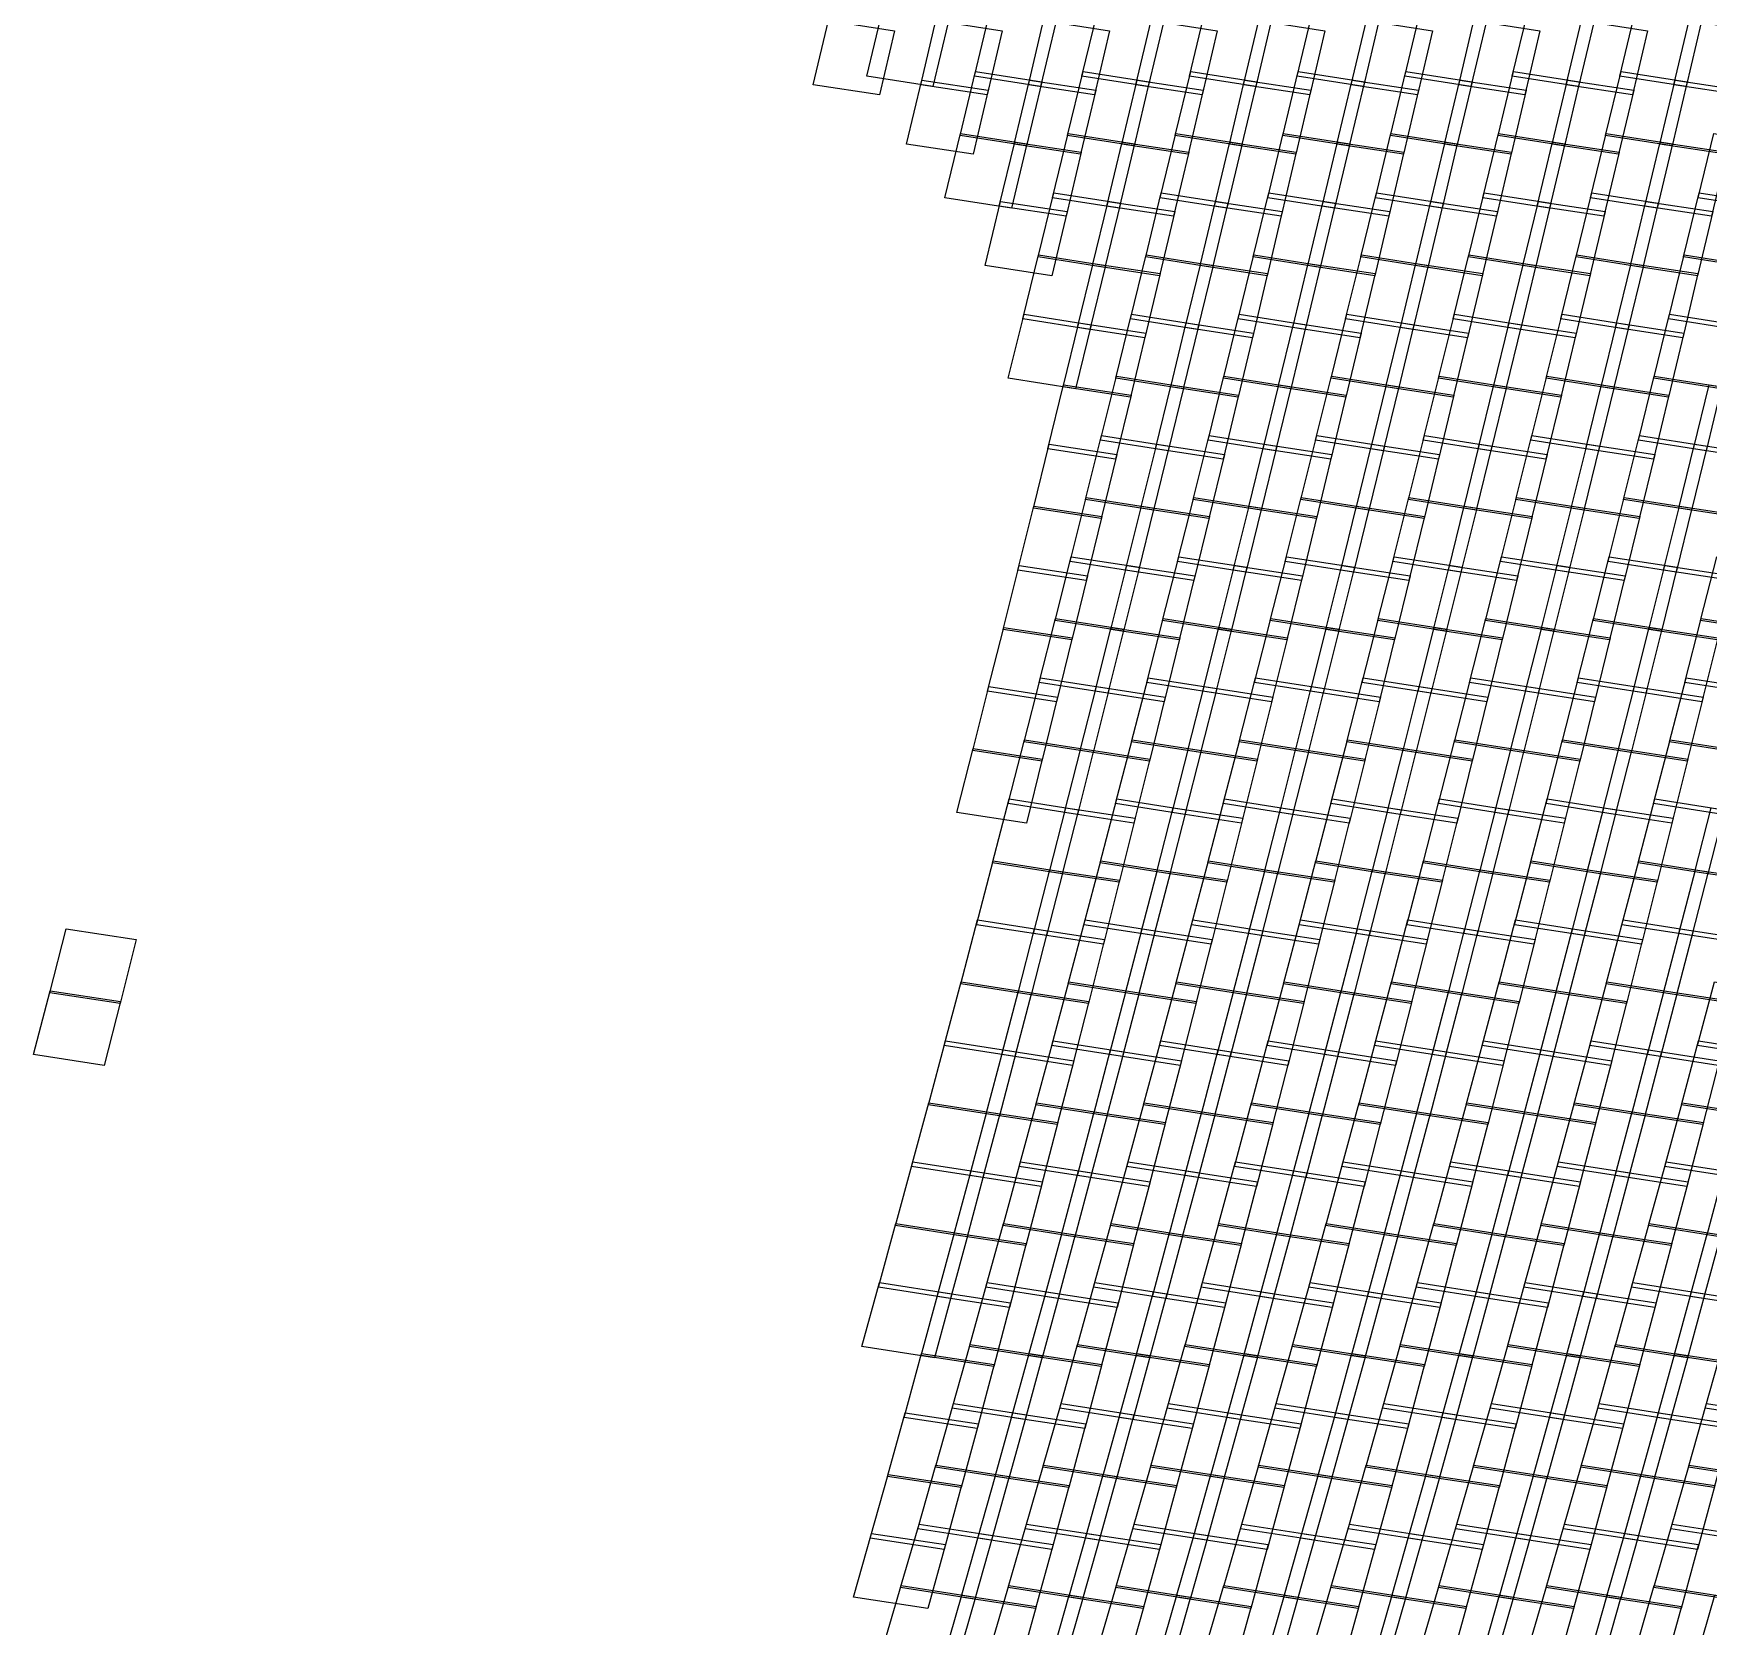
# Model space of a CAD drawing. Header units: metres. Extents: x -83.3 to -29.5, y -56.4 to 14.4.
# Drawn here: x -80.41 to -63.98, y -32.45 to -16.82 of the extents above; entities that cross this region are included whole.
import ezdxf

# ---------------------------------------------------------------- set-up
doc = ezdxf.new("R2010")
doc.units = ezdxf.units.M

msp = doc.modelspace()

# ---------------------------------------------------------------- linework, layer by layer
at = {"layer": 'Layer__irs_1c_south_america_shp'}
for points in [[(-72.61362, -16.68918), (-71.96545, -16.78806), (-72.11261, -17.4172), (-72.76291, -17.31805), (-72.61362, -16.68918)], [(-72.08582, -16.60707), (-71.43817, -16.7076), (-71.58707, -17.33653), (-72.23679, -17.23564), (-72.08582, -16.60707)], [(-71.55792, -16.68918), (-70.90976, -16.78806), (-71.05692, -17.4172), (-71.70721, -17.31805), (-71.55792, -16.68918)], [(-71.03009, -16.60707), (-70.38245, -16.7076), (-70.53134, -17.33653), (-71.18106, -17.23564), (-71.03009, -16.60707)], [(-70.5022, -16.68918), (-69.85403, -16.78806), (-70.00119, -17.4172), (-70.65149, -17.31805), (-70.5022, -16.68918)], [(-69.97437, -16.60707), (-69.32672, -16.7076), (-69.47562, -17.33653), (-70.12534, -17.23564), (-69.97437, -16.60707)], [(-69.44647, -16.68918), (-68.79831, -16.78806), (-68.94547, -17.4172), (-69.59576, -17.31805), (-69.44647, -16.68918)], [(-68.91864, -16.60707), (-68.271, -16.7076), (-68.41989, -17.33653), (-69.06961, -17.23564), (-68.91864, -16.60707)], [(-68.39075, -16.68918), (-67.74258, -16.78806), (-67.88974, -17.4172), (-68.54004, -17.31805), (-68.39075, -16.68918)], [(-67.86295, -16.60707), (-67.2153, -16.7076), (-67.3642, -17.33653), (-68.01392, -17.23564), (-67.86295, -16.60707)], [(-67.33505, -16.68918), (-66.68689, -16.78806), (-66.83405, -17.4172), (-67.48434, -17.31805), (-67.33505, -16.68918)], [(-66.80722, -16.60707), (-66.15958, -16.7076), (-66.30847, -17.33653), (-66.95819, -17.23564), (-66.80722, -16.60707)], [(-66.27933, -16.68918), (-65.63116, -16.78806), (-65.77832, -17.4172), (-66.42862, -17.31805), (-66.27933, -16.68918)], [(-65.7515, -16.60707), (-65.10385, -16.7076), (-65.25275, -17.33653), (-65.90247, -17.23564), (-65.7515, -16.60707)], [(-65.2236, -16.68918), (-64.57544, -16.78806), (-64.7226, -17.4172), (-65.37289, -17.31805), (-65.2236, -16.68918)], [(-64.69577, -16.60707), (-64.04813, -16.7076), (-64.19702, -17.33653), (-64.84674, -17.23564), (-64.69577, -16.60707)], [(-64.16788, -16.68918), (-63.51971, -16.78806), (-63.66687, -17.4172), (-64.31717, -17.31805), (-64.16788, -16.68918)], [(-71.16992, -17.18936), (-70.52039, -17.29022), (-70.66992, -17.91903), (-71.32166, -17.8178), (-71.16992, -17.18936)], [(-70.1142, -17.18936), (-69.46466, -17.29022), (-69.6142, -17.91903), (-70.26593, -17.8178), (-70.1142, -17.18936)], [(-69.05847, -17.18936), (-68.40894, -17.29022), (-68.55847, -17.91903), (-69.21021, -17.8178), (-69.05847, -17.18936)], [(-68.00278, -17.18936), (-67.35324, -17.29022), (-67.50278, -17.91903), (-68.15451, -17.8178), (-68.00278, -17.18936)], [(-66.94705, -17.18936), (-66.29752, -17.29022), (-66.44705, -17.91903), (-67.09879, -17.8178), (-66.94705, -17.18936)], [(-65.89133, -17.18936), (-65.24179, -17.29022), (-65.39133, -17.91903), (-66.04306, -17.8178), (-65.89133, -17.18936)], [(-64.8356, -17.18936), (-64.18607, -17.29022), (-64.3356, -17.91903), (-64.98734, -17.8178), (-64.8356, -17.18936)], [(-71.69623, -17.27174), (-71.04608, -17.37088), (-71.19385, -17.99993), (-71.84616, -17.90048), (-71.69623, -17.27174)], [(-70.6405, -17.27174), (-69.99036, -17.37088), (-70.13812, -17.99993), (-70.79044, -17.90048), (-70.6405, -17.27174)], [(-69.58478, -17.27174), (-68.93463, -17.37088), (-69.0824, -17.99993), (-69.73471, -17.90048), (-69.58478, -17.27174)], [(-68.52905, -17.27174), (-67.87891, -17.37088), (-68.02667, -17.99993), (-68.67899, -17.90048), (-68.52905, -17.27174)], [(-67.47336, -17.27174), (-66.82321, -17.37088), (-66.97098, -17.99993), (-67.62329, -17.90048), (-67.47336, -17.27174)], [(-66.41763, -17.27174), (-65.76749, -17.37088), (-65.91525, -17.99993), (-66.56757, -17.90048), (-66.41763, -17.27174)], [(-65.36191, -17.27174), (-64.71176, -17.37088), (-64.85953, -17.99993), (-65.51184, -17.90048), (-65.36191, -17.27174)], [(-64.30618, -17.27174), (-63.65604, -17.37088), (-63.8038, -17.99993), (-64.45612, -17.90048), (-64.30618, -17.27174)], [(-71.31686, -17.798), (-70.66519, -17.89921), (-70.81546, -18.52793), (-71.46939, -18.42634), (-71.31686, -17.798)], [(-70.78571, -17.88067), (-70.13345, -17.98011), (-70.28186, -18.60909), (-70.9364, -18.50932), (-70.78571, -17.88067)], [(-70.26114, -17.798), (-69.60947, -17.89921), (-69.75974, -18.52793), (-70.41367, -18.42634), (-70.26114, -17.798)], [(-69.72998, -17.88067), (-69.07773, -17.98011), (-69.22614, -18.60909), (-69.88068, -18.50932), (-69.72998, -17.88067)], [(-69.20541, -17.798), (-68.55374, -17.89921), (-68.70401, -18.52793), (-69.35794, -18.42634), (-69.20541, -17.798)], [(-68.67426, -17.88067), (-68.022, -17.98011), (-68.17041, -18.60909), (-68.82495, -18.50932), (-68.67426, -17.88067)], [(-68.14972, -17.798), (-67.49805, -17.89921), (-67.64832, -18.52793), (-68.30225, -18.42634), (-68.14972, -17.798)], [(-67.61856, -17.88067), (-66.96631, -17.98011), (-67.11472, -18.60909), (-67.76926, -18.50932), (-67.61856, -17.88067)], [(-67.09399, -17.798), (-66.44232, -17.89921), (-66.59259, -18.52793), (-67.24652, -18.42634), (-67.09399, -17.798)], [(-66.56284, -17.88067), (-65.91058, -17.98011), (-66.05899, -18.60909), (-66.71353, -18.50932), (-66.56284, -17.88067)], [(-66.03827, -17.798), (-65.3866, -17.89921), (-65.53687, -18.52793), (-66.1908, -18.42634), (-66.03827, -17.798)], [(-65.50711, -17.88067), (-64.85486, -17.98011), (-65.00327, -18.60909), (-65.65781, -18.50932), (-65.50711, -17.88067)], [(-64.98254, -17.798), (-64.33087, -17.89921), (-64.48114, -18.52793), (-65.13507, -18.42634), (-64.98254, -17.798)], [(-64.45139, -17.88067), (-63.79913, -17.98011), (-63.94754, -18.60909), (-64.60208, -18.50932), (-64.45139, -17.88067)], [(-63.92682, -17.798), (-63.27515, -17.89921), (-63.42541, -18.52793), (-64.07935, -18.42634), (-63.92682, -17.798)], [(-70.40237, -18.38005), (-69.74866, -18.48162), (-69.89963, -19.11024), (-70.55573, -19.00827), (-70.40237, -18.38005)], [(-69.34665, -18.38005), (-68.69293, -18.48162), (-68.8439, -19.11024), (-69.5, -19.00827), (-69.34665, -18.38005)], [(-68.29095, -18.38005), (-67.63724, -18.48162), (-67.78821, -19.11024), (-68.44431, -19.00827), (-68.29095, -18.38005)], [(-67.23523, -18.38005), (-66.58151, -18.48162), (-66.73248, -19.11024), (-67.38858, -19.00827), (-67.23523, -18.38005)], [(-66.1795, -18.38005), (-65.52579, -18.48162), (-65.67676, -19.11024), (-66.33286, -19.00827), (-66.1795, -18.38005)], [(-65.12378, -18.38005), (-64.47006, -18.48162), (-64.62103, -19.11024), (-65.27713, -19.00827), (-65.12378, -18.38005)], [(-64.06805, -18.38005), (-63.41434, -18.48162), (-63.56531, -19.11024), (-64.2214, -19.00827), (-64.06805, -18.38005)], [(-70.92526, -18.46302), (-70.2709, -18.56275), (-70.41995, -19.19162), (-71.07669, -19.09157), (-70.92526, -18.46302)], [(-69.86954, -18.46302), (-69.21518, -18.56275), (-69.36423, -19.19162), (-70.02097, -19.09157), (-69.86954, -18.46302)], [(-68.81381, -18.46302), (-68.15945, -18.56275), (-68.3085, -19.19162), (-68.96524, -19.09157), (-68.81381, -18.46302)], [(-67.75812, -18.46302), (-67.10376, -18.56275), (-67.25281, -19.19162), (-67.90955, -19.09157), (-67.75812, -18.46302)], [(-66.70239, -18.46302), (-66.04803, -18.56275), (-66.19708, -19.19162), (-66.85382, -19.09157), (-66.70239, -18.46302)], [(-65.64667, -18.46302), (-64.99231, -18.56275), (-65.14136, -19.19162), (-65.7981, -19.09157), (-65.64667, -18.46302)], [(-64.59094, -18.46302), (-63.93658, -18.56275), (-64.08563, -19.19162), (-64.74237, -19.09157), (-64.59094, -18.46302)], [(-70.55087, -18.98846), (-69.89487, -19.09042), (-70.0466, -19.71892), (-70.70502, -19.61656), (-70.55087, -18.98846)], [(-69.49515, -18.98846), (-68.83914, -19.09042), (-68.99088, -19.71892), (-69.64929, -19.61656), (-69.49515, -18.98846)], [(-68.43945, -18.98846), (-67.78345, -19.09042), (-67.93518, -19.71892), (-68.5936, -19.61656), (-68.43945, -18.98846)], [(-67.38373, -18.98846), (-66.72772, -19.09042), (-66.87946, -19.71892), (-67.53787, -19.61656), (-67.38373, -18.98846)], [(-66.328, -18.98846), (-65.672, -19.09042), (-65.82373, -19.71892), (-66.48215, -19.61656), (-66.328, -18.98846)], [(-65.27228, -18.98846), (-64.61627, -19.09042), (-64.76801, -19.71892), (-65.42642, -19.61656), (-65.27228, -18.98846)], [(-64.21655, -18.98846), (-63.56055, -19.09042), (-63.71228, -19.71892), (-64.3707, -19.61656), (-64.21655, -18.98846)], [(-70.01617, -19.07175), (-69.35953, -19.1718), (-69.50925, -19.80058), (-70.16837, -19.70019), (-70.01617, -19.07175)], [(-68.96045, -19.07175), (-68.3038, -19.1718), (-68.45352, -19.80058), (-69.11264, -19.70019), (-68.96045, -19.07175)], [(-67.90475, -19.07175), (-67.24811, -19.1718), (-67.39783, -19.80058), (-68.05695, -19.70019), (-67.90475, -19.07175)], [(-66.84903, -19.07175), (-66.19238, -19.1718), (-66.3421, -19.80058), (-67.00122, -19.70019), (-66.84903, -19.07175)], [(-65.7933, -19.07175), (-65.13666, -19.1718), (-65.28638, -19.80058), (-65.9455, -19.70019), (-65.7933, -19.07175)], [(-64.73758, -19.07175), (-64.08093, -19.1718), (-64.23065, -19.80058), (-64.88977, -19.70019), (-64.73758, -19.07175)], [(-70.69366, -19.5703), (-70.0354, -19.67263), (-70.1879, -20.30101), (-70.84866, -20.19826), (-70.69366, -19.5703)], [(-70.15713, -19.6539), (-69.4982, -19.75426), (-69.64862, -20.38294), (-70.31009, -20.2822), (-70.15713, -19.6539)], [(-69.63794, -19.5703), (-68.97968, -19.67263), (-69.13217, -20.30101), (-69.79294, -20.19826), (-69.63794, -19.5703)], [(-69.10141, -19.6539), (-68.44247, -19.75426), (-68.5929, -20.38294), (-69.25436, -20.2822), (-69.10141, -19.6539)], [(-68.58224, -19.5703), (-67.92398, -19.67263), (-68.07648, -20.30101), (-68.73724, -20.19826), (-68.58224, -19.5703)], [(-68.04572, -19.6539), (-67.38678, -19.75426), (-67.5372, -20.38294), (-68.19867, -20.2822), (-68.04572, -19.6539)], [(-67.52652, -19.5703), (-66.86826, -19.67263), (-67.02075, -20.30101), (-67.68152, -20.19826), (-67.52652, -19.5703)], [(-66.98999, -19.6539), (-66.33105, -19.75426), (-66.48148, -20.38294), (-67.14294, -20.2822), (-66.98999, -19.6539)], [(-66.47079, -19.5703), (-65.81253, -19.67263), (-65.96503, -20.30101), (-66.62579, -20.19826), (-66.47079, -19.5703)], [(-65.93427, -19.6539), (-65.27533, -19.75426), (-65.42575, -20.38294), (-66.08722, -20.2822), (-65.93427, -19.6539)], [(-65.41507, -19.5703), (-64.75681, -19.67263), (-64.9093, -20.30101), (-65.57007, -20.19826), (-65.41507, -19.5703)], [(-64.87854, -19.6539), (-64.2196, -19.75426), (-64.37003, -20.38294), (-65.03149, -20.2822), (-64.87854, -19.6539)], [(-64.35934, -19.5703), (-63.70108, -19.67263), (-63.85358, -20.30101), (-64.51434, -20.19826), (-64.35934, -19.5703)], [(-69.78806, -20.17847), (-69.12735, -20.28121), (-69.2807, -20.90946), (-69.944, -20.80629), (-69.78806, -20.17847)], [(-68.73236, -20.17847), (-68.07166, -20.28121), (-68.22501, -20.90946), (-68.88831, -20.80629), (-68.73236, -20.17847)], [(-67.67664, -20.17847), (-67.01593, -20.28121), (-67.16928, -20.90946), (-67.83258, -20.80629), (-67.67664, -20.17847)], [(-66.62091, -20.17847), (-65.96021, -20.28121), (-66.11356, -20.90946), (-66.77686, -20.80629), (-66.62091, -20.17847)], [(-65.56519, -20.17847), (-64.90448, -20.28121), (-65.05783, -20.90946), (-65.72113, -20.80629), (-65.56519, -20.17847)], [(-64.50946, -20.17847), (-63.84875, -20.28121), (-64.00211, -20.90946), (-64.66541, -20.80629), (-64.50946, -20.17847)], [(-70.30527, -20.2624), (-69.64386, -20.36312), (-69.79507, -20.99168), (-70.45911, -20.89058), (-70.30527, -20.2624)], [(-69.24954, -20.2624), (-68.58813, -20.36312), (-68.73935, -20.99168), (-69.40338, -20.89058), (-69.24954, -20.2624)], [(-68.19385, -20.2624), (-67.53244, -20.36312), (-67.68365, -20.99168), (-68.34769, -20.89058), (-68.19385, -20.2624)], [(-67.13812, -20.2624), (-66.47672, -20.36312), (-66.62793, -20.99168), (-67.29196, -20.89058), (-67.13812, -20.2624)], [(-66.0824, -20.2624), (-65.42099, -20.36312), (-65.5722, -20.99168), (-66.23624, -20.89058), (-66.0824, -20.2624)], [(-65.02667, -20.2624), (-64.36526, -20.36312), (-64.51648, -20.99168), (-65.18051, -20.89058), (-65.02667, -20.2624)], [(-63.97095, -20.2624), (-63.30954, -20.36312), (-63.46075, -20.99168), (-64.12479, -20.89058), (-63.97095, -20.2624)], [(-70.44772, -20.84431), (-69.7839, -20.94538), (-69.93585, -21.57383), (-70.60242, -21.47238), (-70.44772, -20.84431)], [(-69.93246, -20.76004), (-69.26938, -20.86318), (-69.42358, -21.49133), (-70.08936, -21.38774), (-69.93246, -20.76004)], [(-69.392, -20.84431), (-68.72818, -20.94538), (-68.88013, -21.57383), (-69.54669, -21.47238), (-69.392, -20.84431)], [(-68.87677, -20.76004), (-68.21368, -20.86318), (-68.36789, -21.49133), (-69.03366, -21.38774), (-68.87677, -20.76004)], [(-68.3363, -20.84431), (-67.67249, -20.94538), (-67.82443, -21.57383), (-68.491, -21.47238), (-68.3363, -20.84431)], [(-67.82104, -20.76004), (-67.15796, -20.86318), (-67.31216, -21.49133), (-67.97794, -21.38774), (-67.82104, -20.76004)], [(-67.28058, -20.84431), (-66.61676, -20.94538), (-66.76871, -21.57383), (-67.43527, -21.47238), (-67.28058, -20.84431)], [(-66.76532, -20.76004), (-66.10223, -20.86318), (-66.25644, -21.49133), (-66.92221, -21.38774), (-66.76532, -20.76004)], [(-66.22485, -20.84431), (-65.56104, -20.94538), (-65.71298, -21.57383), (-66.37955, -21.47238), (-66.22485, -20.84431)], [(-65.70959, -20.76004), (-65.04651, -20.86318), (-65.20071, -21.49133), (-65.86649, -21.38774), (-65.70959, -20.76004)], [(-65.16913, -20.84431), (-64.50531, -20.94538), (-64.65726, -21.57383), (-65.32382, -21.47238), (-65.16913, -20.84431)], [(-64.65387, -20.76004), (-63.99078, -20.86318), (-64.14499, -21.49133), (-64.81076, -21.38774), (-64.65387, -20.76004)], [(-64.1134, -20.84431), (-63.44958, -20.94538), (-63.60153, -21.57383), (-64.2681, -21.47238), (-64.1134, -20.84431)], [(-70.59753, -21.45259), (-69.93106, -21.55402), (-70.0838, -22.18235), (-70.75311, -22.08052), (-70.59753, -21.45259)], [(-70.08441, -21.36795), (-69.4187, -21.47154), (-69.57376, -22.09954), (-70.24225, -21.99549), (-70.08441, -21.36795)], [(-69.54181, -21.45259), (-68.87534, -21.55402), (-69.02808, -22.18235), (-69.69739, -22.08052), (-69.54181, -21.45259)], [(-69.02872, -21.36795), (-68.36301, -21.47154), (-68.51807, -22.09954), (-69.18655, -21.99549), (-69.02872, -21.36795)], [(-68.48611, -21.45259), (-67.81964, -21.55402), (-67.97238, -22.18235), (-68.64169, -22.08052), (-68.48611, -21.45259)], [(-67.97299, -21.36795), (-67.30728, -21.47154), (-67.46234, -22.09954), (-68.13083, -21.99549), (-67.97299, -21.36795)], [(-67.43039, -21.45259), (-66.76392, -21.55402), (-66.91666, -22.18235), (-67.58597, -22.08052), (-67.43039, -21.45259)], [(-66.91727, -21.36795), (-66.25156, -21.47154), (-66.40662, -22.09954), (-67.0751, -21.99549), (-66.91727, -21.36795)], [(-66.37466, -21.45259), (-65.70819, -21.55402), (-65.86093, -22.18235), (-66.53024, -22.08052), (-66.37466, -21.45259)], [(-65.86154, -21.36795), (-65.19583, -21.47154), (-65.35089, -22.09954), (-66.01938, -21.99549), (-65.86154, -21.36795)], [(-65.31894, -21.45259), (-64.65247, -21.55402), (-64.80521, -22.18235), (-65.47452, -22.08052), (-65.31894, -21.45259)], [(-64.80582, -21.36795), (-64.14011, -21.47154), (-64.29517, -22.09954), (-64.96365, -21.99549), (-64.80582, -21.36795)], [(-64.26321, -21.45259), (-63.59674, -21.55402), (-63.74948, -22.18235), (-64.41879, -22.08052), (-64.26321, -21.45259)], [(-70.23062, -21.94927), (-69.56232, -22.05329), (-69.71826, -22.68118), (-70.38947, -22.57667), (-70.23062, -21.94927)], [(-69.17493, -21.94927), (-68.50662, -22.05329), (-68.66257, -22.68118), (-69.33377, -22.57667), (-69.17493, -21.94927)], [(-68.1192, -21.94927), (-67.4509, -22.05329), (-67.60684, -22.68118), (-68.27805, -22.57667), (-68.1192, -21.94927)], [(-67.06348, -21.94927), (-66.39517, -22.05329), (-66.55112, -22.68118), (-67.22232, -22.57667), (-67.06348, -21.94927)], [(-66.00775, -21.94927), (-65.33945, -22.05329), (-65.49539, -22.68118), (-66.1666, -22.57667), (-66.00775, -21.94927)], [(-64.95203, -21.94927), (-64.28372, -22.05329), (-64.43967, -22.68118), (-65.11087, -22.57667), (-64.95203, -21.94927)], [(-63.89633, -21.94927), (-63.22803, -22.05329), (-63.38397, -22.68118), (-64.05518, -22.57667), (-63.89633, -21.94927)], [(-70.74164, -22.03427), (-70.07257, -22.13607), (-70.22614, -22.76428), (-70.89813, -22.66207), (-70.74164, -22.03427)], [(-69.68591, -22.03427), (-69.01685, -22.13607), (-69.17041, -22.76428), (-69.84241, -22.66207), (-69.68591, -22.03427)], [(-68.63022, -22.03427), (-67.96115, -22.13607), (-68.11472, -22.76428), (-68.78671, -22.66207), (-68.63022, -22.03427)], [(-67.57449, -22.03427), (-66.90543, -22.13607), (-67.05899, -22.76428), (-67.73099, -22.66207), (-67.57449, -22.03427)], [(-66.51877, -22.03427), (-65.8497, -22.13607), (-66.00327, -22.76428), (-66.67526, -22.66207), (-66.51877, -22.03427)], [(-65.46304, -22.03427), (-64.79398, -22.13607), (-64.94754, -22.76428), (-65.61954, -22.66207), (-65.46304, -22.03427)], [(-64.40732, -22.03427), (-63.73825, -22.13607), (-63.89182, -22.76428), (-64.56381, -22.66207), (-64.40732, -22.03427)], [(-70.89319, -22.64229), (-70.22128, -22.74449), (-70.37576, -23.37257), (-71.05069, -23.26994), (-70.89319, -22.64229)], [(-70.38443, -22.55691), (-69.71335, -22.66139), (-69.8703, -23.28913), (-70.54437, -23.18414), (-70.38443, -22.55691)], [(-69.83746, -22.64229), (-69.16556, -22.74449), (-69.32004, -23.37257), (-69.99496, -23.26994), (-69.83746, -22.64229)], [(-69.32874, -22.55691), (-68.65765, -22.66139), (-68.81461, -23.28913), (-69.48868, -23.18414), (-69.32874, -22.55691)], [(-68.78177, -22.64229), (-68.10986, -22.74449), (-68.26434, -23.37257), (-68.93927, -23.26994), (-68.78177, -22.64229)], [(-68.27301, -22.55691), (-67.60193, -22.66139), (-67.75888, -23.28913), (-68.43295, -23.18414), (-68.27301, -22.55691)], [(-67.72604, -22.64229), (-67.05414, -22.74449), (-67.20862, -23.37257), (-67.88354, -23.26994), (-67.72604, -22.64229)], [(-67.21729, -22.55691), (-66.5462, -22.66139), (-66.70316, -23.28913), (-67.37723, -23.18414), (-67.21729, -22.55691)], [(-66.67032, -22.64229), (-65.99841, -22.74449), (-66.15289, -23.37257), (-66.82782, -23.26994), (-66.67032, -22.64229)], [(-66.16156, -22.55691), (-65.49048, -22.66139), (-65.64743, -23.28913), (-66.3215, -23.18414), (-66.16156, -22.55691)], [(-65.61459, -22.64229), (-64.94269, -22.74449), (-65.09717, -23.37257), (-65.77209, -23.26994), (-65.61459, -22.64229)], [(-65.10583, -22.55691), (-64.43475, -22.66139), (-64.59171, -23.28913), (-65.26578, -23.18414), (-65.10583, -22.55691)], [(-64.55887, -22.64229), (-63.88696, -22.74449), (-64.04144, -23.37257), (-64.71637, -23.26994), (-64.55887, -22.64229)], [(-64.05014, -22.55691), (-63.37906, -22.66139), (-63.53601, -23.28913), (-64.21008, -23.18414), (-64.05014, -22.55691)], [(-70.53256, -23.13796), (-69.8587, -23.2429), (-70.0166, -23.8705), (-70.69357, -23.76505), (-70.53256, -23.13796)], [(-69.47687, -23.13796), (-68.80301, -23.2429), (-68.96091, -23.8705), (-69.63788, -23.76505), (-69.47687, -23.13796)], [(-68.42114, -23.13796), (-67.74728, -23.2429), (-67.90518, -23.8705), (-68.58215, -23.76505), (-68.42114, -23.13796)], [(-67.36542, -23.13796), (-66.69156, -23.2429), (-66.84946, -23.8705), (-67.52643, -23.76505), (-67.36542, -23.13796)], [(-66.30969, -23.13796), (-65.63583, -23.2429), (-65.79373, -23.8705), (-66.4707, -23.76505), (-66.30969, -23.13796)], [(-65.25397, -23.13796), (-64.58011, -23.2429), (-64.73801, -23.8705), (-65.41498, -23.76505), (-65.25397, -23.13796)], [(-64.19827, -23.13796), (-63.52441, -23.2429), (-63.68231, -23.8705), (-64.35928, -23.76505), (-64.19827, -23.13796)], [(-71.03906, -23.22373), (-70.36435, -23.32633), (-70.51971, -23.95429), (-71.19754, -23.85124), (-71.03906, -23.22373)], [(-69.98334, -23.22373), (-69.30862, -23.32633), (-69.46399, -23.95429), (-70.14182, -23.85124), (-69.98334, -23.22373)], [(-68.92764, -23.22373), (-68.25293, -23.32633), (-68.40829, -23.95429), (-69.08612, -23.85124), (-68.92764, -23.22373)], [(-67.87192, -23.22373), (-67.1972, -23.32633), (-67.35257, -23.95429), (-68.0304, -23.85124), (-67.87192, -23.22373)], [(-66.81619, -23.22373), (-66.14148, -23.32633), (-66.29684, -23.95429), (-66.97467, -23.85124), (-66.81619, -23.22373)], [(-65.76047, -23.22373), (-65.08575, -23.32633), (-65.24112, -23.95429), (-65.91895, -23.85124), (-65.76047, -23.22373)], [(-64.70474, -23.22373), (-64.03003, -23.32633), (-64.18539, -23.95429), (-64.86322, -23.85124), (-64.70474, -23.22373)], [(-71.19254, -23.83146), (-70.51483, -23.9345), (-70.67114, -24.56231), (-71.35205, -24.45882), (-71.19254, -23.83146)], [(-70.68848, -23.74529), (-70.01163, -23.85073), (-70.17056, -24.47818), (-70.85059, -24.3722), (-70.68848, -23.74529)], [(-70.13681, -23.83146), (-69.45911, -23.9345), (-69.61542, -24.56231), (-70.29633, -24.45882), (-70.13681, -23.83146)], [(-69.63278, -23.74529), (-68.95593, -23.85073), (-69.11487, -24.47818), (-69.79489, -24.3722), (-69.63278, -23.74529)], [(-69.08112, -23.83146), (-68.40341, -23.9345), (-68.55972, -24.56231), (-69.24063, -24.45882), (-69.08112, -23.83146)], [(-68.57706, -23.74529), (-67.90021, -23.85073), (-68.05914, -24.47818), (-68.73917, -24.3722), (-68.57706, -23.74529)], [(-68.02539, -23.83146), (-67.34769, -23.9345), (-67.504, -24.56231), (-68.18491, -24.45882), (-68.02539, -23.83146)], [(-67.52133, -23.74529), (-66.84448, -23.85073), (-67.00342, -24.47818), (-67.68344, -24.3722), (-67.52133, -23.74529)], [(-66.96967, -23.83146), (-66.29196, -23.9345), (-66.44827, -24.56231), (-67.12918, -24.45882), (-66.96967, -23.83146)], [(-66.46561, -23.74529), (-65.78876, -23.85073), (-65.94769, -24.47818), (-66.62772, -24.3722), (-66.46561, -23.74529)], [(-65.91394, -23.83146), (-65.23624, -23.9345), (-65.39255, -24.56231), (-66.07346, -24.45882), (-65.91394, -23.83146)], [(-65.40988, -23.74529), (-64.73303, -23.85073), (-64.89197, -24.47818), (-65.57199, -24.3722), (-65.40988, -23.74529)], [(-64.85822, -23.83146), (-64.18051, -23.9345), (-64.33682, -24.56231), (-65.01773, -24.45882), (-64.85822, -23.83146)], [(-64.35419, -23.74529), (-63.67734, -23.85073), (-63.83627, -24.47818), (-64.5163, -24.3722), (-64.35419, -23.74529)], [(-70.83862, -24.32605), (-70.15884, -24.43198), (-70.31882, -25.05929), (-71.00189, -24.9528), (-70.83862, -24.32605)], [(-70.28458, -24.41263), (-69.60388, -24.51608), (-69.76114, -25.14377), (-70.44516, -25.03985), (-70.28458, -24.41263)], [(-69.78293, -24.32605), (-69.10315, -24.43198), (-69.26312, -25.05929), (-69.9462, -24.9528), (-69.78293, -24.32605)], [(-69.22888, -24.41263), (-68.54819, -24.51608), (-68.70544, -25.14377), (-69.38947, -25.03985), (-69.22888, -24.41263)], [(-68.7272, -24.32605), (-68.04742, -24.43198), (-68.2074, -25.05929), (-68.89047, -24.9528), (-68.7272, -24.32605)], [(-68.17316, -24.41263), (-67.49246, -24.51608), (-67.64972, -25.14377), (-68.33374, -25.03985), (-68.17316, -24.41263)], [(-67.67148, -24.32605), (-66.9917, -24.43198), (-67.15167, -25.05929), (-67.83475, -24.9528), (-67.67148, -24.32605)], [(-67.11743, -24.41263), (-66.43674, -24.51608), (-66.59399, -25.14377), (-67.27802, -25.03985), (-67.11743, -24.41263)], [(-66.61575, -24.32605), (-65.93597, -24.43198), (-66.09595, -25.05929), (-66.77902, -24.9528), (-66.61575, -24.32605)], [(-66.06171, -24.41263), (-65.38101, -24.51608), (-65.53827, -25.14377), (-66.22229, -25.03985), (-66.06171, -24.41263)], [(-65.56003, -24.32605), (-64.88025, -24.43198), (-65.04022, -25.05929), (-65.7233, -24.9528), (-65.56003, -24.32605)], [(-65.00598, -24.41263), (-64.32529, -24.51608), (-64.48254, -25.14377), (-65.16656, -25.03985), (-65.00598, -24.41263)], [(-64.50433, -24.32605), (-63.82455, -24.43198), (-63.98453, -25.05929), (-64.6676, -24.9528), (-64.50433, -24.32605)], [(-63.95029, -24.41263), (-63.26959, -24.51608), (-63.42685, -25.14377), (-64.11087, -25.03985), (-63.95029, -24.41263)], [(-70.99673, -24.93306), (-70.31375, -25.03952), (-70.47491, -25.66668), (-71.16129, -25.55964), (-70.99673, -24.93306)], [(-69.94104, -24.93306), (-69.25806, -25.03952), (-69.41922, -25.66668), (-70.10559, -25.55964), (-69.94104, -24.93306)], [(-68.88531, -24.93306), (-68.20233, -25.03952), (-68.36349, -25.66668), (-69.04987, -25.55964), (-68.88531, -24.93306)], [(-67.82959, -24.93306), (-67.14661, -25.03952), (-67.30777, -25.66668), (-67.99414, -25.55964), (-67.82959, -24.93306)], [(-66.77386, -24.93306), (-66.09088, -25.03952), (-66.25204, -25.66668), (-66.93842, -25.55964), (-66.77386, -24.93306)], [(-65.71814, -24.93306), (-65.03516, -25.03952), (-65.19632, -25.66668), (-65.88269, -25.55964), (-65.71814, -24.93306)], [(-64.66245, -24.93306), (-63.97946, -25.03952), (-64.14062, -25.66668), (-64.827, -25.55964), (-64.66245, -24.93306)], [(-70.44009, -25.02008), (-69.75616, -25.124), (-69.91452, -25.75154), (-70.60187, -25.64713), (-70.44009, -25.02008)], [(-69.3844, -25.02008), (-68.70047, -25.124), (-68.85883, -25.75154), (-69.54617, -25.64713), (-69.3844, -25.02008)], [(-68.32867, -25.02008), (-67.64474, -25.124), (-67.8031, -25.75154), (-68.49045, -25.64713), (-68.32867, -25.02008)], [(-67.27295, -25.02008), (-66.58902, -25.124), (-66.74738, -25.75154), (-67.43472, -25.64713), (-67.27295, -25.02008)], [(-66.21722, -25.02008), (-65.53329, -25.124), (-65.69165, -25.75154), (-66.379, -25.64713), (-66.21722, -25.02008)], [(-65.1615, -25.02008), (-64.47757, -25.124), (-64.63593, -25.75154), (-65.32327, -25.64713), (-65.1615, -25.02008)], [(-64.1058, -25.02008), (-63.42187, -25.124), (-63.58023, -25.75154), (-64.26758, -25.64713), (-64.1058, -25.02008)], [(-80.09137, -25.60096), (-79.40427, -25.70533), (-79.56366, -26.33274), (-80.25427, -26.22787), (-80.09137, -25.60096)], [(-71.14911, -25.51351), (-70.46298, -25.6205), (-70.62524, -26.2475), (-71.31485, -26.13992), (-71.14911, -25.51351)], [(-70.5899, -25.60096), (-69.9028, -25.70533), (-70.06219, -26.33274), (-70.75281, -26.22787), (-70.5899, -25.60096)], [(-70.09341, -25.51351), (-69.40729, -25.6205), (-69.56955, -26.2475), (-70.25916, -26.13992), (-70.09341, -25.51351)], [(-69.53421, -25.60096), (-68.84711, -25.70533), (-69.0065, -26.33274), (-69.69711, -26.22787), (-69.53421, -25.60096)], [(-69.03769, -25.51351), (-68.35156, -25.6205), (-68.51382, -26.2475), (-69.20343, -26.13992), (-69.03769, -25.51351)], [(-68.47849, -25.60096), (-67.79138, -25.70533), (-67.95078, -26.33274), (-68.64139, -26.22787), (-68.47849, -25.60096)], [(-67.98196, -25.51351), (-67.29584, -25.6205), (-67.4581, -26.2475), (-68.14771, -26.13992), (-67.98196, -25.51351)], [(-67.42276, -25.60096), (-66.73566, -25.70533), (-66.89505, -26.33274), (-67.58566, -26.22787), (-67.42276, -25.60096)], [(-66.92624, -25.51351), (-66.24011, -25.6205), (-66.40237, -26.2475), (-67.09198, -26.13992), (-66.92624, -25.51351)], [(-66.36703, -25.60096), (-65.67993, -25.70533), (-65.83932, -26.33274), (-66.52994, -26.22787), (-66.36703, -25.60096)], [(-65.87051, -25.51351), (-65.18439, -25.6205), (-65.34665, -26.2475), (-66.03625, -26.13992), (-65.87051, -25.51351)], [(-65.31131, -25.60096), (-64.62421, -25.70533), (-64.7836, -26.33274), (-65.47421, -26.22787), (-65.31131, -25.60096)], [(-64.81482, -25.51351), (-64.12869, -25.6205), (-64.29095, -26.2475), (-64.98056, -26.13992), (-64.81482, -25.51351)], [(-64.25562, -25.60096), (-63.56851, -25.70533), (-63.72791, -26.33274), (-64.41852, -26.22787), (-64.25562, -25.60096)], [(-71.30963, -26.12019), (-70.62012, -26.22774), (-70.78357, -26.85458), (-71.47668, -26.74642), (-71.30963, -26.12019)], [(-70.25394, -26.12019), (-69.56442, -26.22774), (-69.72787, -26.85458), (-70.42099, -26.74642), (-70.25394, -26.12019)], [(-69.19821, -26.12019), (-68.5087, -26.22774), (-68.67215, -26.85458), (-69.36526, -26.74642), (-69.19821, -26.12019)], [(-68.14249, -26.12019), (-67.45297, -26.22774), (-67.61642, -26.85458), (-68.30954, -26.74642), (-68.14249, -26.12019)], [(-67.08676, -26.12019), (-66.39725, -26.22774), (-66.5607, -26.85458), (-67.25381, -26.74642), (-67.08676, -26.12019)], [(-66.03104, -26.12019), (-65.34152, -26.22774), (-65.50497, -26.85458), (-66.19809, -26.74642), (-66.03104, -26.12019)], [(-64.97534, -26.12019), (-64.28583, -26.22774), (-64.44928, -26.85458), (-65.14239, -26.74642), (-64.97534, -26.12019)], [(-63.91962, -26.12019), (-63.2301, -26.22774), (-63.39355, -26.85458), (-64.08667, -26.74642), (-63.91962, -26.12019)], [(-80.24911, -26.20811), (-79.55862, -26.31298), (-79.71909, -26.94023), (-80.41324, -26.83484), (-80.24911, -26.20811)], [(-70.74765, -26.20811), (-70.05716, -26.31298), (-70.21762, -26.94023), (-70.91177, -26.83484), (-70.74765, -26.20811)], [(-69.69196, -26.20811), (-69.00146, -26.31298), (-69.16193, -26.94023), (-69.85608, -26.83484), (-69.69196, -26.20811)], [(-68.63623, -26.20811), (-67.94574, -26.31298), (-68.1062, -26.94023), (-68.80035, -26.83484), (-68.63623, -26.20811)], [(-67.58051, -26.20811), (-66.89001, -26.31298), (-67.05048, -26.94023), (-67.74463, -26.83484), (-67.58051, -26.20811)], [(-66.52478, -26.20811), (-65.83429, -26.31298), (-65.99475, -26.94023), (-66.6889, -26.83484), (-66.52478, -26.20811)], [(-65.46906, -26.20811), (-64.77856, -26.31298), (-64.93903, -26.94023), (-65.63318, -26.83484), (-65.46906, -26.20811)], [(-64.41336, -26.20811), (-63.72287, -26.31298), (-63.88333, -26.94023), (-64.57748, -26.83484), (-64.41336, -26.20811)], [(-71.46436, -26.70031), (-70.77151, -26.80842), (-70.93616, -27.4351), (-71.63272, -27.32636), (-71.46436, -26.70031)], [(-70.89966, -26.7887), (-70.20578, -26.89404), (-70.36734, -27.52115), (-71.065, -27.41526), (-70.89966, -26.7887)], [(-70.40866, -26.70031), (-69.71582, -26.80842), (-69.88046, -27.4351), (-70.57703, -27.32636), (-70.40866, -26.70031)], [(-69.84396, -26.7887), (-69.15009, -26.89404), (-69.31165, -27.52115), (-70.00931, -27.41526), (-69.84396, -26.7887)], [(-69.35294, -26.70031), (-68.6601, -26.80842), (-68.82474, -27.4351), (-69.5213, -27.32636), (-69.35294, -26.70031)], [(-68.78824, -26.7887), (-68.09436, -26.89404), (-68.25592, -27.52115), (-68.95358, -27.41526), (-68.78824, -26.7887)], [(-68.29721, -26.70031), (-67.60437, -26.80842), (-67.76901, -27.4351), (-68.46558, -27.32636), (-68.29721, -26.70031)], [(-67.73251, -26.7887), (-67.03864, -26.89404), (-67.2002, -27.52115), (-67.89786, -27.41526), (-67.73251, -26.7887)], [(-67.24149, -26.70031), (-66.54864, -26.80842), (-66.71329, -27.4351), (-67.40985, -27.32636), (-67.24149, -26.70031)], [(-66.67679, -26.7887), (-65.98291, -26.89404), (-66.14447, -27.52115), (-66.84213, -27.41526), (-66.67679, -26.7887)], [(-66.18576, -26.70031), (-65.49292, -26.80842), (-65.65756, -27.4351), (-66.35413, -27.32636), (-66.18576, -26.70031)], [(-65.62106, -26.7887), (-64.92719, -26.89404), (-65.08875, -27.52115), (-65.78641, -27.41526), (-65.62106, -26.7887)], [(-65.13007, -26.70031), (-64.43723, -26.80842), (-64.60187, -27.4351), (-65.29843, -27.32636), (-65.13007, -26.70031)], [(-64.56537, -26.7887), (-63.87149, -26.89404), (-64.03305, -27.52115), (-64.73071, -27.41526), (-64.56537, -26.7887)], [(-64.07434, -26.70031), (-63.3815, -26.80842), (-63.54614, -27.4351), (-64.24271, -27.32636), (-64.07434, -26.70031)], [(-71.62738, -27.30665), (-70.93097, -27.41535), (-71.09695, -28.04187), (-71.79721, -27.93252), (-71.62738, -27.30665)], [(-71.05978, -27.39552), (-70.36224, -27.5014), (-70.52509, -28.12836), (-71.22647, -28.02193), (-71.05978, -27.39552)], [(-70.57169, -27.30665), (-69.87527, -27.41535), (-70.04126, -28.04187), (-70.74152, -27.93252), (-70.57169, -27.30665)], [(-70.00409, -27.39552), (-69.30655, -27.5014), (-69.46939, -28.12836), (-70.17078, -28.02193), (-70.00409, -27.39552)], [(-69.51596, -27.30665), (-68.81955, -27.41535), (-68.98553, -28.04187), (-69.68579, -27.93252), (-69.51596, -27.30665)], [(-68.94836, -27.39552), (-68.25082, -27.5014), (-68.41367, -28.12836), (-69.11505, -28.02193), (-68.94836, -27.39552)], [(-68.46024, -27.30665), (-67.76382, -27.41535), (-67.92981, -28.04187), (-68.63007, -27.93252), (-68.46024, -27.30665)], [(-67.89264, -27.39552), (-67.1951, -27.5014), (-67.35794, -28.12836), (-68.05933, -28.02193), (-67.89264, -27.39552)], [(-67.40451, -27.30665), (-66.7081, -27.41535), (-66.87408, -28.04187), (-67.57434, -27.93252), (-67.40451, -27.30665)], [(-66.83691, -27.39552), (-66.13937, -27.5014), (-66.30222, -28.12836), (-67.0036, -28.02193), (-66.83691, -27.39552)], [(-66.34879, -27.30665), (-65.65237, -27.41535), (-65.81836, -28.04187), (-66.51862, -27.93252), (-66.34879, -27.30665)], [(-65.78119, -27.39552), (-65.08365, -27.5014), (-65.24649, -28.12836), (-65.94788, -28.02193), (-65.78119, -27.39552)], [(-65.29309, -27.30665), (-64.59668, -27.41535), (-64.76266, -28.04187), (-65.46292, -27.93252), (-65.29309, -27.30665)], [(-64.72549, -27.39552), (-64.02795, -27.5014), (-64.1908, -28.12836), (-64.89218, -28.02193), (-64.72549, -27.39552)], [(-64.23737, -27.30665), (-63.54095, -27.41535), (-63.70694, -28.04187), (-64.4072, -27.93252), (-64.23737, -27.30665)], [(-71.78464, -27.88643), (-71.08466, -27.99573), (-71.25195, -28.62205), (-71.95587, -28.51211), (-71.78464, -27.88643)], [(-70.72894, -27.88643), (-70.02896, -27.99573), (-70.19626, -28.62205), (-70.90018, -28.51211), (-70.72894, -27.88643)], [(-69.67322, -27.88643), (-68.97324, -27.99573), (-69.14053, -28.62205), (-69.84445, -28.51211), (-69.67322, -27.88643)], [(-68.61749, -27.88643), (-67.91751, -27.99573), (-68.08481, -28.62205), (-68.78873, -28.51211), (-68.61749, -27.88643)], [(-67.56177, -27.88643), (-66.86179, -27.99573), (-67.02908, -28.62205), (-67.733, -28.51211), (-67.56177, -27.88643)], [(-66.50604, -27.88643), (-65.80606, -27.99573), (-65.97336, -28.62205), (-66.67728, -28.51211), (-66.50604, -27.88643)], [(-65.45035, -27.88643), (-64.75037, -27.99573), (-64.91766, -28.62205), (-65.62158, -28.51211), (-65.45035, -27.88643)], [(-64.39462, -27.88643), (-63.69464, -27.99573), (-63.86194, -28.62205), (-64.56586, -28.51211), (-64.39462, -27.88643)], [(-71.21414, -27.97579), (-70.51303, -28.08219), (-70.67706, -28.70899), (-71.38214, -28.602), (-71.21414, -27.97579)], [(-70.15845, -27.97579), (-69.45734, -28.08219), (-69.62137, -28.70899), (-70.32645, -28.602), (-70.15845, -27.97579)], [(-69.10272, -27.97579), (-68.40161, -28.08219), (-68.56564, -28.70899), (-69.27072, -28.602), (-69.10272, -27.97579)], [(-68.047, -27.97579), (-67.34589, -28.08219), (-67.50992, -28.70899), (-68.215, -28.602), (-68.047, -27.97579)], [(-66.99127, -27.97579), (-66.29016, -28.08219), (-66.45419, -28.70899), (-67.15927, -28.602), (-66.99127, -27.97579)], [(-65.93555, -27.97579), (-65.23444, -28.08219), (-65.39847, -28.70899), (-66.10355, -28.602), (-65.93555, -27.97579)], [(-64.87985, -27.97579), (-64.17874, -28.08219), (-64.34277, -28.70899), (-65.04785, -28.602), (-64.87985, -27.97579)], [(-63.82413, -27.97579), (-63.12302, -28.08219), (-63.28705, -28.70899), (-63.99213, -28.602), (-63.82413, -27.97579)], [(-71.95044, -28.49239), (-71.24664, -28.60231), (-71.41531, -29.22848), (-72.12317, -29.11789), (-71.95044, -28.49239)], [(-71.37683, -28.58227), (-70.67187, -28.68923), (-70.83716, -29.31588), (-71.54626, -29.20832), (-71.37683, -28.58227)], [(-70.89474, -28.49239), (-70.19095, -28.60231), (-70.35962, -29.22848), (-71.06747, -29.11789), (-70.89474, -28.49239)], [(-70.32114, -28.58227), (-69.61618, -28.68923), (-69.78146, -29.31588), (-70.49057, -29.20832), (-70.32114, -28.58227)], [(-69.83902, -28.49239), (-69.13522, -28.60231), (-69.30389, -29.22848), (-70.01175, -29.11789), (-69.83902, -28.49239)], [(-69.26541, -28.58227), (-68.56046, -28.68923), (-68.72574, -29.31588), (-69.43484, -29.20832), (-69.26541, -28.58227)], [(-68.78329, -28.49239), (-68.0795, -28.60231), (-68.24817, -29.22848), (-68.95602, -29.11789), (-68.78329, -28.49239)], [(-68.20969, -28.58227), (-67.50473, -28.68923), (-67.67001, -29.31588), (-68.37912, -29.20832), (-68.20969, -28.58227)], [(-67.72757, -28.49239), (-67.02377, -28.60231), (-67.19244, -29.22848), (-67.9003, -29.11789), (-67.72757, -28.49239)], [(-67.15396, -28.58227), (-66.44901, -28.68923), (-66.61429, -29.31588), (-67.32339, -29.20832), (-67.15396, -28.58227)], [(-66.67184, -28.49239), (-65.96805, -28.60231), (-66.13672, -29.22848), (-66.84457, -29.11789), (-66.67184, -28.49239)], [(-66.09824, -28.58227), (-65.39328, -28.68923), (-65.55856, -29.31588), (-66.26767, -29.20832), (-66.09824, -28.58227)], [(-65.61615, -28.49239), (-64.91235, -28.60231), (-65.08102, -29.22848), (-65.78888, -29.11789), (-65.61615, -28.49239)], [(-65.04254, -28.58227), (-64.33759, -28.68923), (-64.50287, -29.31588), (-65.21198, -29.20832), (-65.04254, -28.58227)], [(-64.56042, -28.49239), (-63.85663, -28.60231), (-64.0253, -29.22848), (-64.73315, -29.11789), (-64.56042, -28.49239)], [(-63.98682, -28.58227), (-63.28186, -28.68923), (-63.44714, -29.31588), (-64.15625, -29.20832), (-63.98682, -28.58227)], [(-72.11041, -29.07183), (-71.40286, -29.18237), (-71.57291, -29.80835), (-72.28464, -29.69711), (-72.11041, -29.07183)], [(-71.05472, -29.07183), (-70.34717, -29.18237), (-70.51721, -29.80835), (-71.22894, -29.69711), (-71.05472, -29.07183)], [(-69.99899, -29.07183), (-69.29144, -29.18237), (-69.46149, -29.80835), (-70.17322, -29.69711), (-69.99899, -29.07183)], [(-68.94327, -29.07183), (-68.23572, -29.18237), (-68.40576, -29.80835), (-69.11749, -29.69711), (-68.94327, -29.07183)], [(-67.88754, -29.07183), (-67.17999, -29.18237), (-67.35004, -29.80835), (-68.06177, -29.69711), (-67.88754, -29.07183)], [(-66.83182, -29.07183), (-66.12427, -29.18237), (-66.29431, -29.80835), (-67.00604, -29.69711), (-66.83182, -29.07183)], [(-65.77612, -29.07183), (-65.06857, -29.18237), (-65.23862, -29.80835), (-65.95035, -29.69711), (-65.77612, -29.07183)], [(-64.7204, -29.07183), (-64.01285, -29.18237), (-64.18289, -29.80835), (-64.89462, -29.69711), (-64.7204, -29.07183)], [(-71.53375, -29.16222), (-70.82498, -29.26973), (-70.99155, -29.8962), (-71.70456, -29.78807), (-71.53375, -29.16222)], [(-70.47806, -29.16222), (-69.76929, -29.26973), (-69.93585, -29.8962), (-70.64886, -29.78807), (-70.47806, -29.16222)], [(-69.42233, -29.16222), (-68.71356, -29.26973), (-68.88013, -29.8962), (-69.59314, -29.78807), (-69.42233, -29.16222)], [(-68.36661, -29.16222), (-67.65784, -29.26973), (-67.8244, -29.8962), (-68.53741, -29.78807), (-68.36661, -29.16222)], [(-67.31088, -29.16222), (-66.60211, -29.26973), (-66.76868, -29.8962), (-67.48169, -29.78807), (-67.31088, -29.16222)], [(-66.25516, -29.16222), (-65.54639, -29.26973), (-65.71295, -29.8962), (-66.42596, -29.78807), (-66.25516, -29.16222)], [(-65.19946, -29.16222), (-64.49069, -29.26973), (-64.65726, -29.8962), (-65.37027, -29.78807), (-65.19946, -29.16222)], [(-64.14374, -29.16222), (-63.43497, -29.26973), (-63.60153, -29.8962), (-64.31454, -29.78807), (-64.14374, -29.16222)], [(-71.22342, -29.6774), (-70.51184, -29.78862), (-70.68341, -30.41441), (-71.39932, -30.30248), (-71.22342, -29.6774)], [(-70.16769, -29.6774), (-69.45612, -29.78862), (-69.62769, -30.41441), (-70.3436, -30.30248), (-70.16769, -29.6774)], [(-69.11197, -29.6774), (-68.40039, -29.78862), (-68.57196, -30.41441), (-69.28787, -30.30248), (-69.11197, -29.6774)], [(-68.05624, -29.6774), (-67.34467, -29.78862), (-67.51624, -30.41441), (-68.23215, -30.30248), (-68.05624, -29.6774)], [(-67.00052, -29.6774), (-66.28894, -29.78862), (-66.46051, -30.41441), (-67.17642, -30.30248), (-67.00052, -29.6774)], [(-65.94482, -29.6774), (-65.23325, -29.78862), (-65.40482, -30.41441), (-66.12073, -30.30248), (-65.94482, -29.6774)], [(-64.8891, -29.6774), (-64.17752, -29.78862), (-64.34909, -30.41441), (-65.065, -30.30248), (-64.8891, -29.6774)], [(-63.83337, -29.6774), (-63.1218, -29.78862), (-63.29337, -30.41441), (-64.00928, -30.30248), (-63.83337, -29.6774)], [(-71.69916, -29.76835), (-70.9863, -29.87646), (-71.1543, -30.50276), (-71.87155, -30.39402), (-71.69916, -29.76835)], [(-70.64346, -29.76835), (-69.9306, -29.87646), (-70.0986, -30.50276), (-70.81586, -30.39402), (-70.64346, -29.76835)], [(-69.58774, -29.76835), (-68.87488, -29.87646), (-69.04288, -30.50276), (-69.76013, -30.39402), (-69.58774, -29.76835)], [(-68.53201, -29.76835), (-67.81915, -29.87646), (-67.98715, -30.50276), (-68.70441, -30.39402), (-68.53201, -29.76835)], [(-67.47629, -29.76835), (-66.76343, -29.87646), (-66.93143, -30.50276), (-67.64868, -30.39402), (-67.47629, -29.76835)], [(-66.42056, -29.76835), (-65.7077, -29.87646), (-65.8757, -30.50276), (-66.59296, -30.39402), (-66.42056, -29.76835)], [(-65.36487, -29.76835), (-64.65201, -29.87646), (-64.82001, -30.50276), (-65.53726, -30.39402), (-65.36487, -29.76835)], [(-64.30914, -29.76835), (-63.59628, -29.87646), (-63.76428, -30.50276), (-64.48154, -30.39402), (-64.30914, -29.76835)], [(-71.8588, -30.34793), (-71.14188, -30.45663), (-71.31128, -31.08276), (-72.03268, -30.9734), (-71.8588, -30.34793)], [(-71.38629, -30.25644), (-70.67068, -30.36832), (-70.84378, -30.99391), (-71.56381, -30.8813), (-71.38629, -30.25644)], [(-70.8031, -30.34793), (-70.08618, -30.45663), (-70.25558, -31.08276), (-70.97699, -30.9734), (-70.8031, -30.34793)], [(-70.33057, -30.25644), (-69.61496, -30.36832), (-69.78806, -30.99391), (-70.50809, -30.8813), (-70.33057, -30.25644)], [(-69.74738, -30.34793), (-69.03046, -30.45663), (-69.19986, -31.08276), (-69.92126, -30.9734), (-69.74738, -30.34793)], [(-69.27484, -30.25644), (-68.55923, -30.36832), (-68.73233, -30.99391), (-69.45236, -30.8813), (-69.27484, -30.25644)], [(-68.69165, -30.34793), (-67.97473, -30.45663), (-68.14413, -31.08276), (-68.86554, -30.9734), (-68.69165, -30.34793)], [(-68.21912, -30.25644), (-67.50351, -30.36832), (-67.67661, -30.99391), (-68.39664, -30.8813), (-68.21912, -30.25644)], [(-67.63593, -30.34793), (-66.91901, -30.45663), (-67.08841, -31.08276), (-67.80981, -30.9734), (-67.63593, -30.34793)], [(-67.16339, -30.25644), (-66.44778, -30.36832), (-66.62088, -30.99391), (-67.34091, -30.8813), (-67.16339, -30.25644)], [(-66.5802, -30.34793), (-65.86328, -30.45663), (-66.03268, -31.08276), (-66.75409, -30.9734), (-66.5802, -30.34793)], [(-66.1077, -30.25644), (-65.39209, -30.36832), (-65.56519, -30.99391), (-66.28522, -30.8813), (-66.1077, -30.25644)], [(-65.52451, -30.34793), (-64.80759, -30.45663), (-64.97699, -31.08276), (-65.69839, -30.9734), (-65.52451, -30.34793)], [(-65.05197, -30.25644), (-64.33636, -30.36832), (-64.50946, -30.99391), (-65.22949, -30.8813), (-65.05197, -30.25644)], [(-64.46878, -30.34793), (-63.75186, -30.45663), (-63.92126, -31.08276), (-64.64267, -30.9734), (-64.46878, -30.34793)], [(-63.99625, -30.25644), (-63.28064, -30.36832), (-63.45374, -30.99391), (-64.17377, -30.8813), (-63.99625, -30.25644)], [(-71.5582, -30.86161), (-70.83829, -30.9742), (-71.01297, -31.5996), (-71.73743, -31.48626), (-71.5582, -30.86161)], [(-70.50247, -30.86161), (-69.78256, -30.9742), (-69.95724, -31.5996), (-70.6817, -31.48626), (-70.50247, -30.86161)], [(-69.44675, -30.86161), (-68.72684, -30.9742), (-68.90152, -31.5996), (-69.62598, -31.48626), (-69.44675, -30.86161)], [(-68.39102, -30.86161), (-67.67111, -30.9742), (-67.84579, -31.5996), (-68.57025, -31.48626), (-68.39102, -30.86161)], [(-67.3353, -30.86161), (-66.61539, -30.9742), (-66.79007, -31.5996), (-67.51453, -31.48626), (-67.3353, -30.86161)], [(-66.2796, -30.86161), (-65.55969, -30.9742), (-65.73437, -31.5996), (-66.45883, -31.48626), (-66.2796, -30.86161)], [(-65.22388, -30.86161), (-64.50397, -30.9742), (-64.67865, -31.5996), (-65.40311, -31.48626), (-65.22388, -30.86161)], [(-64.16815, -30.86161), (-63.44824, -30.9742), (-63.62292, -31.5996), (-64.34738, -31.48626), (-64.16815, -30.86161)], [(-72.02719, -30.95369), (-71.30594, -31.06302), (-71.47684, -31.68897), (-72.20267, -31.57896), (-72.02719, -30.95369)], [(-70.9715, -30.95369), (-70.25024, -31.06302), (-70.42114, -31.68897), (-71.14697, -31.57896), (-70.9715, -30.95369)], [(-69.91577, -30.95369), (-69.19452, -31.06302), (-69.36542, -31.68897), (-70.09125, -31.57896), (-69.91577, -30.95369)], [(-68.86005, -30.95369), (-68.13879, -31.06302), (-68.30969, -31.68897), (-69.03552, -31.57896), (-68.86005, -30.95369)], [(-67.80432, -30.95369), (-67.08307, -31.06302), (-67.25397, -31.68897), (-67.9798, -31.57896), (-67.80432, -30.95369)], [(-66.7486, -30.95369), (-66.02734, -31.06302), (-66.19824, -31.68897), (-66.92407, -31.57896), (-66.7486, -30.95369)], [(-65.6929, -30.95369), (-64.97165, -31.06302), (-65.14255, -31.68897), (-65.86838, -31.57896), (-65.6929, -30.95369)], [(-64.63718, -30.95369), (-63.91592, -31.06302), (-64.08682, -31.68897), (-64.81265, -31.57896), (-64.63718, -30.95369)], [(-72.18973, -31.53291), (-71.4642, -31.64286), (-71.6366, -32.26862), (-72.36685, -32.15798), (-72.18973, -31.53291)], [(-71.72418, -31.44024), (-71.00006, -31.55354), (-71.17633, -32.17874), (-71.90512, -32.06467), (-71.72418, -31.44024)], [(-71.13403, -31.53291), (-70.40851, -31.64286), (-70.5809, -32.26862), (-71.31116, -32.15798), (-71.13403, -31.53291)], [(-70.66846, -31.44024), (-69.94434, -31.55354), (-70.12061, -32.17874), (-70.8494, -32.06467), (-70.66846, -31.44024)], [(-70.07831, -31.53291), (-69.35278, -31.64286), (-69.52518, -32.26862), (-70.25543, -32.15798), (-70.07831, -31.53291)], [(-69.61273, -31.44024), (-68.88861, -31.55354), (-69.06488, -32.17874), (-69.79367, -32.06467), (-69.61273, -31.44024)], [(-69.02258, -31.53291), (-68.29706, -31.64286), (-68.46945, -32.26862), (-69.19971, -32.15798), (-69.02258, -31.53291)], [(-68.55701, -31.44024), (-67.83289, -31.55354), (-68.00916, -32.17874), (-68.73795, -32.06467), (-68.55701, -31.44024)], [(-67.96686, -31.53291), (-67.24133, -31.64286), (-67.41373, -32.26862), (-68.14398, -32.15798), (-67.96686, -31.53291)], [(-67.50128, -31.44024), (-66.77716, -31.55354), (-66.95343, -32.17874), (-67.68222, -32.06467), (-67.50128, -31.44024)], [(-66.91113, -31.53291), (-66.18561, -31.64286), (-66.358, -32.26862), (-67.08826, -32.15798), (-66.91113, -31.53291)], [(-66.44559, -31.44024), (-65.72147, -31.55354), (-65.89774, -32.17874), (-66.62653, -32.06467), (-66.44559, -31.44024)], [(-65.85544, -31.53291), (-65.12991, -31.64286), (-65.30231, -32.26862), (-66.03256, -32.15798), (-65.85544, -31.53291)], [(-65.38986, -31.44024), (-64.66574, -31.55354), (-64.84201, -32.17874), (-65.5708, -32.06467), (-65.38986, -31.44024)], [(-64.79971, -31.53291), (-64.07419, -31.64286), (-64.24658, -32.26862), (-64.97684, -32.15798), (-64.79971, -31.53291)], [(-64.33414, -31.44024), (-63.61002, -31.55354), (-63.78629, -32.17874), (-64.51508, -32.06467), (-64.33414, -31.44024)], [(-71.89941, -32.04501), (-71.17075, -32.15905), (-71.34879, -32.78402), (-72.08228, -32.66918), (-71.89941, -32.04501)], [(-70.84369, -32.04501), (-70.11502, -32.15905), (-70.29306, -32.78402), (-71.02655, -32.66918), (-70.84369, -32.04501)], [(-69.78796, -32.04501), (-69.0593, -32.15905), (-69.23734, -32.78402), (-69.97083, -32.66918), (-69.78796, -32.04501)], [(-68.73224, -32.04501), (-68.00357, -32.15905), (-68.18161, -32.78402), (-68.9151, -32.66918), (-68.73224, -32.04501)], [(-67.67651, -32.04501), (-66.94785, -32.15905), (-67.12588, -32.78402), (-67.85937, -32.66918), (-67.67651, -32.04501)], [(-66.62082, -32.04501), (-65.89215, -32.15905), (-66.07019, -32.78402), (-66.80368, -32.66918), (-66.62082, -32.04501)], [(-65.56509, -32.04501), (-64.83643, -32.15905), (-65.01447, -32.78402), (-65.74796, -32.66918), (-65.56509, -32.04501)], [(-64.50937, -32.04501), (-63.7807, -32.15905), (-63.95874, -32.78402), (-64.69223, -32.66918), (-64.50937, -32.04501)], [(-71.30554, -32.13828), (-70.57544, -32.24892), (-70.74948, -32.87447), (-71.4845, -32.76311), (-71.30554, -32.13828)], [(-70.24982, -32.13828), (-69.51971, -32.24892), (-69.69376, -32.87447), (-70.42877, -32.76311), (-70.24982, -32.13828)], [(-69.19409, -32.13828), (-68.46399, -32.24892), (-68.63803, -32.87447), (-69.37305, -32.76311), (-69.19409, -32.13828)], [(-68.13837, -32.13828), (-67.40826, -32.24892), (-67.58231, -32.87447), (-68.31732, -32.76311), (-68.13837, -32.13828)], [(-67.08264, -32.13828), (-66.35254, -32.24892), (-66.52658, -32.87447), (-67.2616, -32.76311), (-67.08264, -32.13828)], [(-66.02695, -32.13828), (-65.29684, -32.24892), (-65.47089, -32.87447), (-66.2059, -32.76311), (-66.02695, -32.13828)], [(-64.97122, -32.13828), (-64.24112, -32.24892), (-64.41516, -32.87447), (-65.15018, -32.76311), (-64.97122, -32.13828)], [(-63.9155, -32.13828), (-63.18539, -32.24892), (-63.35944, -32.87447), (-64.09445, -32.76311), (-63.9155, -32.13828)]]:
    msp.add_lwpolyline(points, dxfattribs=at)

doc.saveas('drawing.dxf')
